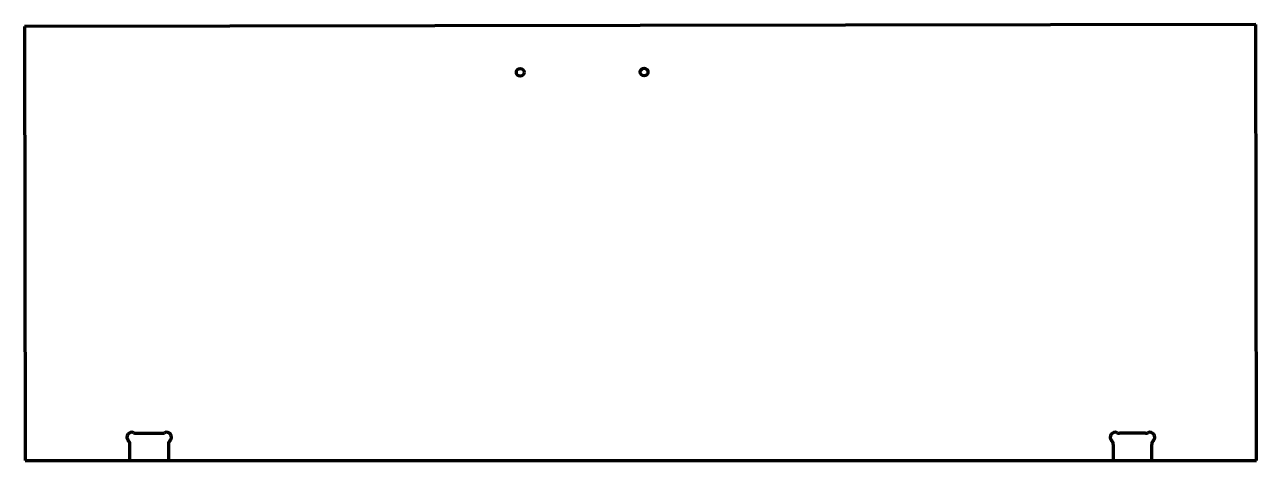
# Model space of a CAD drawing. Header units: inches. Extents: x 0 to 79.5, y 0 to 28.1.
import ezdxf

# ---------------------------------------------------------------- set-up
doc = ezdxf.new("R2010")
doc.units = ezdxf.units.IN
doc.header["$MEASUREMENT"] = 0
doc.layers.add('1', color=7, linetype='Continuous')

msp = doc.modelspace()

# ---------------------------------------------------------------- linework, layer by layer
at = {"color": 7, "lineweight": 90}
for p, q in [((79.5, 28.125), (0, 28)), ((0, 28), (0.044, 0)), ((79.544, 0), (79.5, 28.125)), ((0.044, 0), (79.544, 0))]:
    msp.add_line(p, q, dxfattribs=at)
at = {"layer": '1', "color": 7, "lineweight": 90}
for p, q in [((7.205, 1.75), (8.883, 1.75)), ((72.383, 1.75), (70.706, 1.75)), ((6.794, 0), (6.794, 1.028)), ((9.294, 1.028), (9.294, 0)), ((70.294, 1.028), (70.294, 0)), ((72.794, 0), (72.794, 1.028))]:
    msp.add_line(p, q, dxfattribs=at)
at = {"layer": '1', "color": 1, "lineweight": 90}
for centre in [(32.005, 25.05), (40.005, 25.063)]:
    msp.add_circle(centre, 0.25, dxfattribs=at)
at = {"layer": '1', "color": 7, "lineweight": 90}
for centre, radius, start, end in [((6.919, 1.5), 0.312, 65.38002, 223.34176), ((7.205, 2.125), 0.375, 245.38002, 270), ((8.883, 2.125), 0.375, 270, 294.61998), ((9.169, 1.5), 0.312, 316.65824, 114.61998), ((70.419, 1.5), 0.312, 65.38002, 223.34176), ((70.706, 2.125), 0.375, 245.38002, 270), ((72.383, 2.125), 0.375, 270, 294.61998), ((72.669, 1.5), 0.312, 316.65824, 114.61998), ((6.419, 1.028), 0.375, 360, 43.34176), ((9.669, 1.028), 0.375, 136.65824, 180), ((69.919, 1.028), 0.375, 360, 43.34176), ((73.169, 1.028), 0.375, 136.65824, 180)]:
    msp.add_arc(centre, radius, start, end, dxfattribs=at)

doc.saveas('drawing.dxf')
